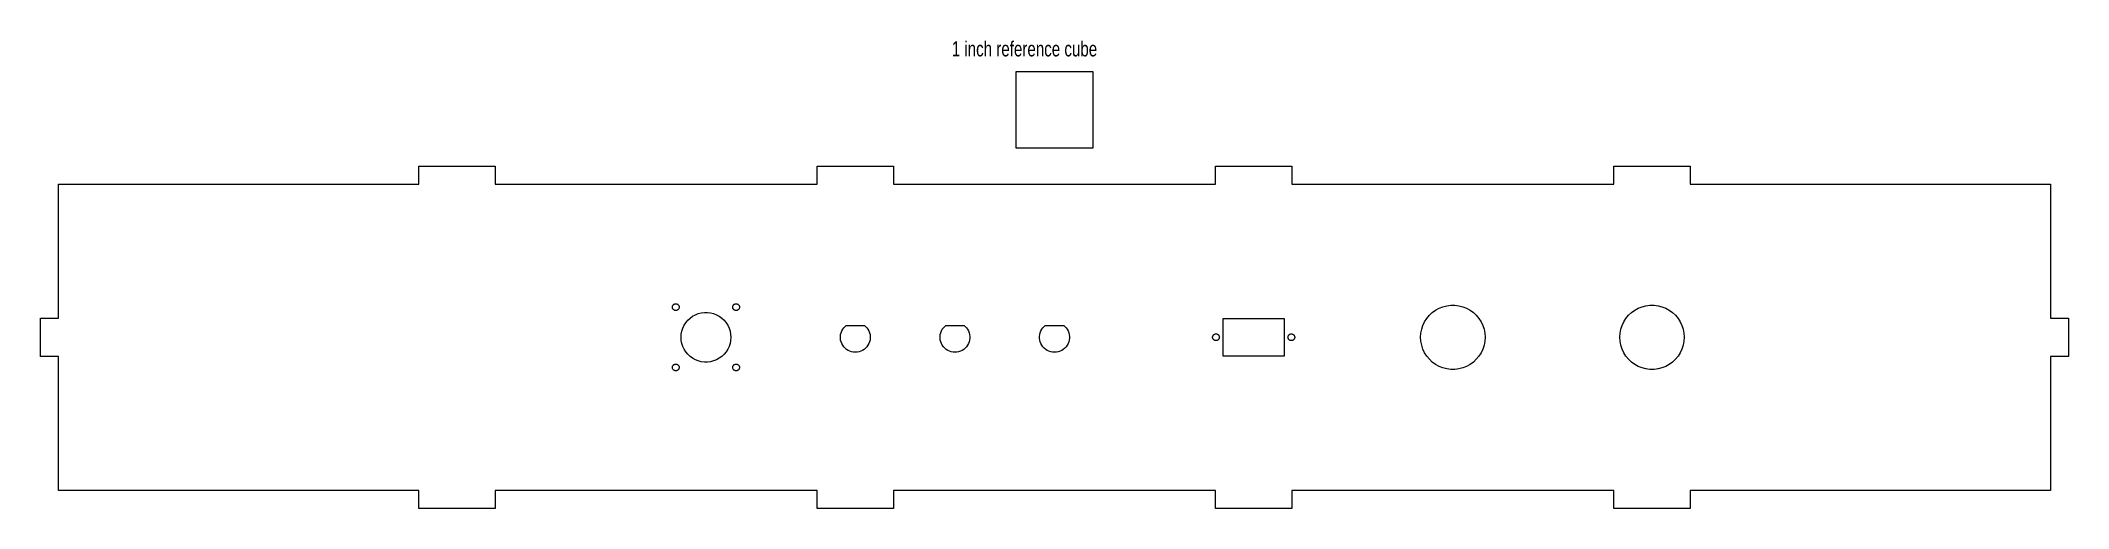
# Model space of a CAD drawing. Header units: millimetres. Extents: x -336 to 336, y -57 to 98.
import ezdxf

# ---------------------------------------------------------------- set-up
doc = ezdxf.new("R2010")
doc.units = ezdxf.units.MM
doc.layers.get('0').update_dxf_attribs({"linetype": 'CONTINUOUS', "lineweight": 0})
doc.styles.get("Standard").update_dxf_attribs({"font": 'txt', "width": 0.75})

msp = doc.modelspace()

# ---------------------------------------------------------------- linework, layer by layer
for p, q in [((-12.7, 62.8), (-12.7, 88.2)), ((-12.7, 88.2), (12.7, 88.2)), ((12.7, 88.2), (12.7, 62.8)), ((12.7, 62.8), (-12.7, 62.8)), ((-210.82, 50.8), (-210.82, 56.8)), ((-210.82, 56.8), (-185.42, 56.8)), ((-185.42, 56.8), (-185.42, 50.8)), ((-78.74, 50.8), (-78.74, 56.8)), ((-78.74, 56.8), (-53.34, 56.8)), ((-53.34, 56.8), (-53.34, 50.8)), ((53.34, 50.8), (53.34, 56.8)), ((53.34, 56.8), (78.74, 56.8)), ((78.74, 56.8), (78.74, 50.8)), ((185.42, 50.8), (185.42, 56.8)), ((185.42, 56.8), (210.82, 56.8)), ((210.82, 56.8), (210.82, 50.8)), ((-330.2, 6.35), (-330.2, 50.8)), ((-330.2, 50.8), (-210.82, 50.8)), ((-185.42, 50.8), (-78.74, 50.8)), ((-53.34, 50.8), (53.34, 50.8)), ((78.74, 50.8), (185.42, 50.8)), ((210.82, 50.8), (330.2, 50.8)), ((330.2, 50.8), (330.2, 6.35)), ((-126.688, 10), (-126.679, 10.14)), ((-126.679, 9.86), (-126.688, 10)), ((-126.679, 10.14), (-126.652, 10.278)), ((-126.652, 9.722), (-126.679, 9.86)), ((-126.652, 10.278), (-126.609, 10.411)), ((-126.609, 9.589), (-126.652, 9.722)), ((-126.609, 10.411), (-126.549, 10.538)), ((-126.549, 9.462), (-126.609, 9.589)), ((-126.549, 10.538), (-126.474, 10.657)), ((-126.474, 9.343), (-126.549, 9.462)), ((-126.474, 10.657), (-126.385, 10.765)), ((-126.385, 9.235), (-126.474, 9.343)), ((-126.385, 10.765), (-126.282, 10.861)), ((-126.282, 9.139), (-126.385, 9.235)), ((-126.282, 10.861), (-126.169, 10.944)), ((-126.169, 9.056), (-126.282, 9.139)), ((-126.169, 10.944), (-126.046, 11.011)), ((-126.046, 8.989), (-126.169, 9.056)), ((-126.046, 11.011), (-125.915, 11.063)), ((-125.915, 8.937), (-126.046, 8.989)), ((-125.915, 11.063), (-125.779, 11.098)), ((-125.779, 8.902), (-125.915, 8.937)), ((-125.779, 11.098), (-125.64, 11.115)), ((-125.64, 8.885), (-125.779, 8.902)), ((-125.64, 11.115), (-125.5, 11.115)), ((-125.5, 8.885), (-125.64, 8.885)), ((-125.5, 11.115), (-125.361, 11.098)), ((-125.361, 8.902), (-125.5, 8.885)), ((-125.361, 11.098), (-125.225, 11.063)), ((-125.225, 8.937), (-125.361, 8.902)), ((-125.225, 11.063), (-125.094, 11.011)), ((-125.094, 8.989), (-125.225, 8.937)), ((-125.094, 11.011), (-124.971, 10.944)), ((-124.971, 9.056), (-125.094, 8.989)), ((-124.971, 10.944), (-124.858, 10.861)), ((-124.858, 9.139), (-124.971, 9.056)), ((-124.858, 10.861), (-124.755, 10.765)), ((-124.755, 9.235), (-124.858, 9.139)), ((-124.755, 10.765), (-124.666, 10.657)), ((-124.666, 9.343), (-124.755, 9.235)), ((-124.666, 10.657), (-124.591, 10.538)), ((-124.591, 9.462), (-124.666, 9.343)), ((-124.591, 10.538), (-124.531, 10.411)), ((-124.531, 9.589), (-124.591, 9.462)), ((-124.531, 10.411), (-124.488, 10.278)), ((-124.488, 9.722), (-124.531, 9.589)), ((-124.488, 10.278), (-124.461, 10.14)), ((-124.461, 9.86), (-124.488, 9.722)), ((-124.461, 10.14), (-124.452, 10)), ((-124.452, 10), (-124.461, 9.86)), ((-120.829, 6.357), (-119.991, 6.966)), ((-119.991, 6.966), (-119.083, 7.465)), ((-119.083, 7.465), (-118.119, 7.846)), ((-118.119, 7.846), (-117.116, 8.104)), ((-117.116, 8.104), (-116.088, 8.234)), ((-116.088, 8.234), (-115.052, 8.234)), ((-115.052, 8.234), (-114.024, 8.104)), ((-114.024, 8.104), (-113.021, 7.846)), ((-113.021, 7.846), (-112.057, 7.465)), ((-112.057, 7.465), (-111.149, 6.966)), ((-111.149, 6.966), (-110.311, 6.357)), ((-106.688, 10), (-106.679, 10.14)), ((-106.679, 9.86), (-106.688, 10)), ((-106.679, 10.14), (-106.652, 10.278)), ((-106.652, 9.722), (-106.679, 9.86)), ((-106.652, 10.278), (-106.609, 10.411)), ((-106.609, 9.589), (-106.652, 9.722)), ((-106.609, 10.411), (-106.549, 10.538)), ((-106.549, 9.462), (-106.609, 9.589)), ((-106.549, 10.538), (-106.474, 10.657)), ((-106.474, 9.343), (-106.549, 9.462)), ((-106.474, 10.657), (-106.385, 10.765)), ((-106.385, 9.235), (-106.474, 9.343)), ((-106.385, 10.765), (-106.282, 10.861)), ((-106.282, 9.139), (-106.385, 9.235)), ((-106.282, 10.861), (-106.169, 10.944)), ((-106.169, 9.056), (-106.282, 9.139)), ((-106.169, 10.944), (-106.046, 11.011)), ((-106.046, 8.989), (-106.169, 9.056)), ((-106.046, 11.011), (-105.915, 11.063)), ((-105.915, 8.937), (-106.046, 8.989)), ((-105.915, 11.063), (-105.779, 11.098)), ((-105.779, 8.902), (-105.915, 8.937)), ((-105.779, 11.098), (-105.64, 11.115)), ((-105.64, 8.885), (-105.779, 8.902)), ((-105.64, 11.115), (-105.5, 11.115)), ((-105.5, 8.885), (-105.64, 8.885)), ((-105.5, 11.115), (-105.361, 11.098)), ((-105.361, 8.902), (-105.5, 8.885)), ((-105.361, 11.098), (-105.225, 11.063)), ((-105.225, 8.937), (-105.361, 8.902)), ((-105.225, 11.063), (-105.094, 11.011)), ((-105.094, 8.989), (-105.225, 8.937)), ((-105.094, 11.011), (-104.971, 10.944)), ((-104.971, 9.056), (-105.094, 8.989)), ((-104.971, 10.944), (-104.858, 10.861)), ((-104.858, 9.139), (-104.971, 9.056)), ((-104.858, 10.861), (-104.755, 10.765)), ((-104.755, 9.235), (-104.858, 9.139)), ((-104.755, 10.765), (-104.666, 10.657)), ((-104.666, 9.343), (-104.755, 9.235)), ((-104.666, 10.657), (-104.591, 10.538)), ((-104.591, 9.462), (-104.666, 9.343)), ((-104.591, 10.538), (-104.531, 10.411)), ((-104.531, 9.589), (-104.591, 9.462)), ((-104.531, 10.411), (-104.488, 10.278)), ((-104.488, 9.722), (-104.531, 9.589)), ((-104.488, 10.278), (-104.461, 10.14)), ((-104.461, 9.86), (-104.488, 9.722)), ((-104.461, 10.14), (-104.452, 10)), ((-104.452, 10), (-104.461, 9.86)), ((123.449, 6.27), (124.303, 7.303)), ((124.303, 7.303), (125.28, 8.22)), ((125.28, 8.22), (126.364, 9.007)), ((126.364, 9.007), (127.538, 9.653)), ((127.538, 9.653), (128.783, 10.146)), ((128.783, 10.146), (130.081, 10.479)), ((130.081, 10.479), (131.41, 10.647)), ((131.41, 10.647), (132.75, 10.647)), ((132.75, 10.647), (134.079, 10.479)), ((134.079, 10.479), (135.377, 10.146)), ((135.377, 10.146), (136.622, 9.653)), ((136.622, 9.653), (137.796, 9.007)), ((137.796, 9.007), (138.88, 8.22)), ((138.88, 8.22), (139.857, 7.303)), ((139.857, 7.303), (140.711, 6.27)), ((189.489, 6.27), (190.343, 7.303)), ((190.343, 7.303), (191.32, 8.22)), ((191.32, 8.22), (192.404, 9.007)), ((192.404, 9.007), (193.578, 9.653)), ((193.578, 9.653), (194.823, 10.146)), ((194.823, 10.146), (196.121, 10.479)), ((196.121, 10.479), (197.45, 10.647)), ((197.45, 10.647), (198.79, 10.647)), ((198.79, 10.647), (200.119, 10.479)), ((200.119, 10.479), (201.417, 10.146)), ((201.417, 10.146), (202.662, 9.653)), ((202.662, 9.653), (203.836, 9.007)), ((203.836, 9.007), (204.92, 8.22)), ((204.92, 8.22), (205.897, 7.303)), ((205.897, 7.303), (206.751, 6.27)), ((-336.2, -6.35), (-336.2, 6.35)), ((-336.2, 6.35), (-330.2, 6.35)), ((-123.82, 0), (-123.755, 1.034)), ((-123.755, -1.034), (-123.82, 0)), ((-123.755, 1.034), (-123.561, 2.052)), ((-123.561, 2.052), (-123.241, 3.037)), ((-123.241, 3.037), (-122.8, 3.974)), ((-122.8, 3.974), (-122.244, 4.849)), ((-122.244, 4.849), (-121.584, 5.648)), ((-121.584, 5.648), (-120.829, 6.357)), ((-110.311, 6.357), (-109.556, 5.648)), ((-109.556, 5.648), (-108.896, 4.849)), ((-108.896, 4.849), (-108.34, 3.974)), ((-108.34, 3.974), (-107.899, 3.037)), ((-107.899, 3.037), (-107.579, 2.052)), ((-107.579, 2.052), (-107.385, 1.034)), ((-107.385, 1.034), (-107.32, 0)), ((-107.32, 0), (-107.385, -1.034)), ((-70.985, 0.311), (-70.907, 0.928)), ((-70.985, -0.311), (-70.985, 0.311)), ((-70.907, 0.928), (-70.752, 1.531)), ((-70.752, 1.531), (-70.523, 2.11)), ((-70.523, 2.11), (-70.224, 2.655)), ((-70.224, 2.655), (-69.858, 3.158)), ((-69.858, 3.158), (-69.432, 3.612)), ((-69.432, 3.612), (-69.096, 3.89)), ((-69.096, 3.89), (-62.984, 3.89)), ((-62.984, 3.89), (-62.648, 3.612)), ((-62.648, 3.612), (-62.222, 3.158)), ((-62.222, 3.158), (-61.856, 2.655)), ((-61.856, 2.655), (-61.557, 2.11)), ((-61.557, 2.11), (-61.328, 1.531)), ((-61.328, 1.531), (-61.173, 0.928)), ((-61.173, 0.928), (-61.095, 0.311)), ((-61.095, 0.311), (-61.095, -0.311)), ((-37.965, 0.311), (-37.887, 0.928)), ((-37.965, -0.311), (-37.965, 0.311)), ((-37.887, 0.928), (-37.732, 1.531)), ((-37.732, 1.531), (-37.503, 2.11)), ((-37.503, 2.11), (-37.204, 2.655)), ((-37.204, 2.655), (-36.838, 3.158)), ((-36.838, 3.158), (-36.412, 3.612)), ((-36.412, 3.612), (-36.076, 3.89)), ((-36.076, 3.89), (-29.964, 3.89)), ((-29.964, 3.89), (-29.628, 3.612)), ((-29.628, 3.612), (-29.202, 3.158)), ((-29.202, 3.158), (-28.836, 2.655)), ((-28.836, 2.655), (-28.537, 2.11)), ((-28.537, 2.11), (-28.308, 1.531)), ((-28.308, 1.531), (-28.153, 0.928)), ((-28.153, 0.928), (-28.075, 0.311)), ((-28.075, 0.311), (-28.075, -0.311)), ((-4.945, 0.311), (-4.867, 0.928)), ((-4.945, -0.311), (-4.945, 0.311)), ((-4.867, 0.928), (-4.712, 1.531)), ((-4.712, 1.531), (-4.483, 2.11)), ((-4.483, 2.11), (-4.184, 2.655)), ((-4.184, 2.655), (-3.818, 3.158)), ((-3.818, 3.158), (-3.392, 3.612)), ((-3.392, 3.612), (-3.056, 3.89)), ((-3.056, 3.89), (3.056, 3.89)), ((3.056, 3.89), (3.392, 3.612)), ((3.392, 3.612), (3.818, 3.158)), ((3.818, 3.158), (4.184, 2.655)), ((4.184, 2.655), (4.483, 2.11)), ((4.483, 2.11), (4.712, 1.531)), ((4.712, 1.531), (4.867, 0.928)), ((4.867, 0.928), (4.945, 0.311)), ((4.945, 0.311), (4.945, -0.311)), ((52.426, 0), (52.434, 0.14)), ((52.434, -0.14), (52.426, 0)), ((52.434, 0.14), (52.461, 0.278)), ((52.461, 0.278), (52.504, 0.411)), ((52.504, 0.411), (52.564, 0.538)), ((52.564, 0.538), (52.639, 0.657)), ((52.639, 0.657), (52.729, 0.765)), ((52.729, 0.765), (52.831, 0.861)), ((52.831, 0.861), (52.944, 0.944)), ((52.944, 0.944), (53.067, 1.011)), ((53.067, 1.011), (53.198, 1.063)), ((53.198, 1.063), (53.334, 1.098)), ((53.334, 1.098), (53.473, 1.115)), ((53.473, 1.115), (53.613, 1.115)), ((53.613, 1.115), (53.753, 1.098)), ((53.753, 1.098), (53.889, 1.063)), ((53.889, 1.063), (54.019, 1.011)), ((54.019, 1.011), (54.142, 0.944)), ((54.142, 0.944), (54.256, 0.861)), ((54.256, 0.861), (54.358, 0.765)), ((54.358, 0.765), (54.447, 0.657)), ((54.447, 0.657), (54.523, 0.538)), ((54.523, 0.538), (54.582, 0.411)), ((54.582, 0.411), (54.626, 0.278)), ((54.626, 0.278), (54.652, 0.14)), ((54.652, 0.14), (54.661, 0)), ((54.661, 0), (54.652, -0.14)), ((55.88, -6.223), (55.88, 6.223)), ((55.88, 6.223), (76.2, 6.223)), ((76.2, 6.223), (76.2, -6.223)), ((77.419, 0), (77.428, 0.14)), ((77.428, -0.14), (77.419, 0)), ((77.428, 0.14), (77.454, 0.278)), ((77.454, 0.278), (77.498, 0.411)), ((77.498, 0.411), (77.557, 0.538)), ((77.557, 0.538), (77.633, 0.657)), ((77.633, 0.657), (77.722, 0.765)), ((77.722, 0.765), (77.824, 0.861)), ((77.824, 0.861), (77.938, 0.944)), ((77.938, 0.944), (78.061, 1.011)), ((78.061, 1.011), (78.191, 1.063)), ((78.191, 1.063), (78.327, 1.098)), ((78.327, 1.098), (78.467, 1.115)), ((78.467, 1.115), (78.607, 1.115)), ((78.607, 1.115), (78.746, 1.098)), ((78.746, 1.098), (78.882, 1.063)), ((78.882, 1.063), (79.013, 1.011)), ((79.013, 1.011), (79.136, 0.944)), ((79.136, 0.944), (79.249, 0.861)), ((79.249, 0.861), (79.351, 0.765)), ((79.351, 0.765), (79.441, 0.657)), ((79.441, 0.657), (79.516, 0.538)), ((79.516, 0.538), (79.576, 0.411)), ((79.576, 0.411), (79.619, 0.278)), ((79.619, 0.278), (79.646, 0.14)), ((79.646, 0.14), (79.654, 0)), ((79.654, 0), (79.646, -0.14)), ((121.412, 0), (121.496, 1.337)), ((121.496, -1.337), (121.412, 0)), ((121.496, 1.337), (121.747, 2.653)), ((121.747, 2.653), (122.161, 3.927)), ((122.161, 3.927), (122.732, 5.139)), ((122.732, 5.139), (123.449, 6.27)), ((140.711, 6.27), (141.428, 5.139)), ((141.428, 5.139), (141.999, 3.927)), ((141.999, 3.927), (142.413, 2.653)), ((142.413, 2.653), (142.664, 1.337)), ((142.664, 1.337), (142.748, 0)), ((142.748, 0), (142.664, -1.337)), ((187.452, 0), (187.536, 1.337)), ((187.536, -1.337), (187.452, 0)), ((187.536, 1.337), (187.787, 2.653)), ((187.787, 2.653), (188.201, 3.927)), ((188.201, 3.927), (188.772, 5.139)), ((188.772, 5.139), (189.489, 6.27)), ((206.751, 6.27), (207.468, 5.139)), ((207.468, 5.139), (208.039, 3.927)), ((208.039, 3.927), (208.453, 2.653)), ((208.453, 2.653), (208.704, 1.337)), ((208.704, 1.337), (208.788, 0)), ((208.788, 0), (208.704, -1.337)), ((330.2, 6.35), (336.2, 6.35)), ((336.2, 6.35), (336.2, -6.35)), ((-330.2, -6.35), (-336.2, -6.35)), ((-330.2, -50.8), (-330.2, -6.35)), ((-123.561, -2.052), (-123.755, -1.034)), ((-123.241, -3.037), (-123.561, -2.052)), ((-122.8, -3.974), (-123.241, -3.037)), ((-122.244, -4.849), (-122.8, -3.974)), ((-121.584, -5.648), (-122.244, -4.849)), ((-120.829, -6.357), (-121.584, -5.648)), ((-119.991, -6.966), (-120.829, -6.357)), ((-110.311, -6.357), (-111.149, -6.966)), ((-109.556, -5.648), (-110.311, -6.357)), ((-108.896, -4.849), (-109.556, -5.648)), ((-108.34, -3.974), (-108.896, -4.849)), ((-107.899, -3.037), (-108.34, -3.974)), ((-107.579, -2.052), (-107.899, -3.037)), ((-107.385, -1.034), (-107.579, -2.052)), ((-70.907, -0.928), (-70.985, -0.311)), ((-70.752, -1.531), (-70.907, -0.928)), ((-70.523, -2.11), (-70.752, -1.531)), ((-70.224, -2.655), (-70.523, -2.11)), ((-69.858, -3.158), (-70.224, -2.655)), ((-69.432, -3.612), (-69.858, -3.158)), ((-68.952, -4.009), (-69.432, -3.612)), ((-68.427, -4.342), (-68.952, -4.009)), ((-67.864, -4.607), (-68.427, -4.342)), ((-67.272, -4.799), (-67.864, -4.607)), ((-66.661, -4.916), (-67.272, -4.799)), ((-66.04, -4.955), (-66.661, -4.916)), ((-65.419, -4.916), (-66.04, -4.955)), ((-64.808, -4.799), (-65.419, -4.916)), ((-64.216, -4.607), (-64.808, -4.799)), ((-63.653, -4.342), (-64.216, -4.607)), ((-63.128, -4.009), (-63.653, -4.342)), ((-62.648, -3.612), (-63.128, -4.009)), ((-62.222, -3.158), (-62.648, -3.612)), ((-61.856, -2.655), (-62.222, -3.158)), ((-61.557, -2.11), (-61.856, -2.655)), ((-61.328, -1.531), (-61.557, -2.11)), ((-61.173, -0.928), (-61.328, -1.531)), ((-61.095, -0.311), (-61.173, -0.928)), ((-37.887, -0.928), (-37.965, -0.311)), ((-37.732, -1.531), (-37.887, -0.928)), ((-37.503, -2.11), (-37.732, -1.531)), ((-37.204, -2.655), (-37.503, -2.11)), ((-36.838, -3.158), (-37.204, -2.655)), ((-36.412, -3.612), (-36.838, -3.158)), ((-35.932, -4.009), (-36.412, -3.612)), ((-35.407, -4.342), (-35.932, -4.009)), ((-34.844, -4.607), (-35.407, -4.342)), ((-34.252, -4.799), (-34.844, -4.607)), ((-33.641, -4.916), (-34.252, -4.799)), ((-33.02, -4.955), (-33.641, -4.916)), ((-32.399, -4.916), (-33.02, -4.955)), ((-31.788, -4.799), (-32.399, -4.916)), ((-31.196, -4.607), (-31.788, -4.799)), ((-30.633, -4.342), (-31.196, -4.607)), ((-30.108, -4.009), (-30.633, -4.342)), ((-29.628, -3.612), (-30.108, -4.009)), ((-29.202, -3.158), (-29.628, -3.612)), ((-28.836, -2.655), (-29.202, -3.158)), ((-28.537, -2.11), (-28.836, -2.655)), ((-28.308, -1.531), (-28.537, -2.11)), ((-28.153, -0.928), (-28.308, -1.531)), ((-28.075, -0.311), (-28.153, -0.928)), ((-4.867, -0.928), (-4.945, -0.311)), ((-4.712, -1.531), (-4.867, -0.928)), ((-4.483, -2.11), (-4.712, -1.531)), ((-4.184, -2.655), (-4.483, -2.11)), ((-3.818, -3.158), (-4.184, -2.655)), ((-3.392, -3.612), (-3.818, -3.158)), ((-2.912, -4.009), (-3.392, -3.612)), ((-2.387, -4.342), (-2.912, -4.009)), ((-1.824, -4.607), (-2.387, -4.342)), ((-1.232, -4.799), (-1.824, -4.607)), ((-0.621, -4.916), (-1.232, -4.799)), ((0, -4.955), (-0.621, -4.916)), ((0.621, -4.916), (0, -4.955)), ((1.232, -4.799), (0.621, -4.916)), ((1.824, -4.607), (1.232, -4.799)), ((2.387, -4.342), (1.824, -4.607)), ((2.912, -4.009), (2.387, -4.342)), ((3.392, -3.612), (2.912, -4.009)), ((3.818, -3.158), (3.392, -3.612)), ((4.184, -2.655), (3.818, -3.158)), ((4.483, -2.11), (4.184, -2.655)), ((4.712, -1.531), (4.483, -2.11)), ((4.867, -0.928), (4.712, -1.531)), ((4.945, -0.311), (4.867, -0.928)), ((52.461, -0.278), (52.434, -0.14)), ((52.504, -0.411), (52.461, -0.278)), ((52.564, -0.538), (52.504, -0.411)), ((52.639, -0.657), (52.564, -0.538)), ((52.729, -0.765), (52.639, -0.657)), ((52.831, -0.861), (52.729, -0.765)), ((52.944, -0.944), (52.831, -0.861)), ((53.067, -1.011), (52.944, -0.944)), ((53.198, -1.063), (53.067, -1.011)), ((53.334, -1.098), (53.198, -1.063)), ((53.473, -1.115), (53.334, -1.098)), ((53.613, -1.115), (53.473, -1.115)), ((53.753, -1.098), (53.613, -1.115)), ((53.889, -1.063), (53.753, -1.098)), ((54.019, -1.011), (53.889, -1.063)), ((54.142, -0.944), (54.019, -1.011)), ((54.256, -0.861), (54.142, -0.944)), ((54.358, -0.765), (54.256, -0.861)), ((54.447, -0.657), (54.358, -0.765)), ((54.523, -0.538), (54.447, -0.657)), ((54.582, -0.411), (54.523, -0.538)), ((54.626, -0.278), (54.582, -0.411)), ((54.652, -0.14), (54.626, -0.278)), ((76.2, -6.223), (55.88, -6.223)), ((77.454, -0.278), (77.428, -0.14)), ((77.498, -0.411), (77.454, -0.278)), ((77.557, -0.538), (77.498, -0.411)), ((77.633, -0.657), (77.557, -0.538)), ((77.722, -0.765), (77.633, -0.657)), ((77.824, -0.861), (77.722, -0.765)), ((77.938, -0.944), (77.824, -0.861)), ((78.061, -1.011), (77.938, -0.944)), ((78.191, -1.063), (78.061, -1.011)), ((78.327, -1.098), (78.191, -1.063)), ((78.467, -1.115), (78.327, -1.098)), ((78.607, -1.115), (78.467, -1.115)), ((78.746, -1.098), (78.607, -1.115)), ((78.882, -1.063), (78.746, -1.098)), ((79.013, -1.011), (78.882, -1.063)), ((79.136, -0.944), (79.013, -1.011)), ((79.249, -0.861), (79.136, -0.944)), ((79.351, -0.765), (79.249, -0.861)), ((79.441, -0.657), (79.351, -0.765)), ((79.516, -0.538), (79.441, -0.657)), ((79.576, -0.411), (79.516, -0.538)), ((79.619, -0.278), (79.576, -0.411)), ((79.646, -0.14), (79.619, -0.278)), ((121.747, -2.653), (121.496, -1.337)), ((122.161, -3.927), (121.747, -2.653)), ((122.732, -5.139), (122.161, -3.927)), ((123.449, -6.27), (122.732, -5.139)), ((124.303, -7.303), (123.449, -6.27)), ((140.711, -6.27), (139.857, -7.303)), ((141.428, -5.139), (140.711, -6.27)), ((141.999, -3.927), (141.428, -5.139)), ((142.413, -2.653), (141.999, -3.927)), ((142.664, -1.337), (142.413, -2.653)), ((187.787, -2.653), (187.536, -1.337)), ((188.201, -3.927), (187.787, -2.653)), ((188.772, -5.139), (188.201, -3.927)), ((189.489, -6.27), (188.772, -5.139)), ((190.343, -7.303), (189.489, -6.27)), ((206.751, -6.27), (205.897, -7.303)), ((207.468, -5.139), (206.751, -6.27)), ((208.039, -3.927), (207.468, -5.139)), ((208.453, -2.653), (208.039, -3.927)), ((208.704, -1.337), (208.453, -2.653)), ((336.2, -6.35), (330.2, -6.35)), ((330.2, -6.35), (330.2, -50.8)), ((-126.688, -10), (-126.679, -9.86)), ((-126.679, -10.14), (-126.688, -10)), ((-126.679, -9.86), (-126.652, -9.722)), ((-126.652, -10.278), (-126.679, -10.14)), ((-126.652, -9.722), (-126.609, -9.589)), ((-126.609, -10.411), (-126.652, -10.278)), ((-126.609, -9.589), (-126.549, -9.462)), ((-126.549, -10.538), (-126.609, -10.411)), ((-126.549, -9.462), (-126.474, -9.343)), ((-126.474, -10.657), (-126.549, -10.538)), ((-126.474, -9.343), (-126.385, -9.235)), ((-126.385, -10.765), (-126.474, -10.657)), ((-126.385, -9.235), (-126.282, -9.139)), ((-126.282, -10.861), (-126.385, -10.765)), ((-126.282, -9.139), (-126.169, -9.056)), ((-126.169, -10.944), (-126.282, -10.861)), ((-126.169, -9.056), (-126.046, -8.989)), ((-126.046, -11.011), (-126.169, -10.944)), ((-126.046, -8.989), (-125.915, -8.937)), ((-125.915, -11.063), (-126.046, -11.011)), ((-125.915, -8.937), (-125.779, -8.902)), ((-125.779, -11.098), (-125.915, -11.063)), ((-125.779, -8.902), (-125.64, -8.885)), ((-125.64, -11.115), (-125.779, -11.098)), ((-125.64, -8.885), (-125.5, -8.885)), ((-125.5, -11.115), (-125.64, -11.115)), ((-125.5, -8.885), (-125.361, -8.902)), ((-125.361, -11.098), (-125.5, -11.115)), ((-125.361, -8.902), (-125.225, -8.937)), ((-125.225, -11.063), (-125.361, -11.098)), ((-125.225, -8.937), (-125.094, -8.989)), ((-125.094, -11.011), (-125.225, -11.063)), ((-125.094, -8.989), (-124.971, -9.056)), ((-124.971, -10.944), (-125.094, -11.011)), ((-124.971, -9.056), (-124.858, -9.139)), ((-124.858, -10.861), (-124.971, -10.944)), ((-124.858, -9.139), (-124.755, -9.235)), ((-124.755, -10.765), (-124.858, -10.861)), ((-124.755, -9.235), (-124.666, -9.343)), ((-124.666, -10.657), (-124.755, -10.765)), ((-124.666, -9.343), (-124.591, -9.462)), ((-124.591, -10.538), (-124.666, -10.657)), ((-124.591, -9.462), (-124.531, -9.589)), ((-124.531, -10.411), (-124.591, -10.538)), ((-124.531, -9.589), (-124.488, -9.722)), ((-124.488, -10.278), (-124.531, -10.411)), ((-124.488, -9.722), (-124.461, -9.86)), ((-124.461, -10.14), (-124.488, -10.278)), ((-124.461, -9.86), (-124.452, -10)), ((-124.452, -10), (-124.461, -10.14)), ((-119.083, -7.465), (-119.991, -6.966)), ((-118.119, -7.846), (-119.083, -7.465)), ((-117.116, -8.104), (-118.119, -7.846)), ((-116.088, -8.234), (-117.116, -8.104)), ((-115.052, -8.234), (-116.088, -8.234)), ((-114.024, -8.104), (-115.052, -8.234)), ((-113.021, -7.846), (-114.024, -8.104)), ((-112.057, -7.465), (-113.021, -7.846)), ((-111.149, -6.966), (-112.057, -7.465)), ((-106.688, -10), (-106.679, -9.86)), ((-106.679, -10.14), (-106.688, -10)), ((-106.679, -9.86), (-106.652, -9.722)), ((-106.652, -10.278), (-106.679, -10.14)), ((-106.652, -9.722), (-106.609, -9.589)), ((-106.609, -10.411), (-106.652, -10.278)), ((-106.609, -9.589), (-106.549, -9.462)), ((-106.549, -10.538), (-106.609, -10.411)), ((-106.549, -9.462), (-106.474, -9.343)), ((-106.474, -10.657), (-106.549, -10.538)), ((-106.474, -9.343), (-106.385, -9.235)), ((-106.385, -10.765), (-106.474, -10.657)), ((-106.385, -9.235), (-106.282, -9.139)), ((-106.282, -10.861), (-106.385, -10.765)), ((-106.282, -9.139), (-106.169, -9.056)), ((-106.169, -10.944), (-106.282, -10.861)), ((-106.169, -9.056), (-106.046, -8.989)), ((-106.046, -11.011), (-106.169, -10.944)), ((-106.046, -8.989), (-105.915, -8.937)), ((-105.915, -11.063), (-106.046, -11.011)), ((-105.915, -8.937), (-105.779, -8.902)), ((-105.779, -11.098), (-105.915, -11.063)), ((-105.779, -8.902), (-105.64, -8.885)), ((-105.64, -11.115), (-105.779, -11.098)), ((-105.64, -8.885), (-105.5, -8.885)), ((-105.5, -11.115), (-105.64, -11.115)), ((-105.5, -8.885), (-105.361, -8.902)), ((-105.361, -11.098), (-105.5, -11.115)), ((-105.361, -8.902), (-105.225, -8.937)), ((-105.225, -11.063), (-105.361, -11.098)), ((-105.225, -8.937), (-105.094, -8.989)), ((-105.094, -11.011), (-105.225, -11.063)), ((-105.094, -8.989), (-104.971, -9.056)), ((-104.971, -10.944), (-105.094, -11.011)), ((-104.971, -9.056), (-104.858, -9.139)), ((-104.858, -10.861), (-104.971, -10.944)), ((-104.858, -9.139), (-104.755, -9.235)), ((-104.755, -10.765), (-104.858, -10.861)), ((-104.755, -9.235), (-104.666, -9.343)), ((-104.666, -10.657), (-104.755, -10.765)), ((-104.666, -9.343), (-104.591, -9.462)), ((-104.591, -10.538), (-104.666, -10.657)), ((-104.591, -9.462), (-104.531, -9.589)), ((-104.531, -10.411), (-104.591, -10.538)), ((-104.531, -9.589), (-104.488, -9.722)), ((-104.488, -10.278), (-104.531, -10.411)), ((-104.488, -9.722), (-104.461, -9.86)), ((-104.461, -10.14), (-104.488, -10.278)), ((-104.461, -9.86), (-104.452, -10)), ((-104.452, -10), (-104.461, -10.14)), ((125.28, -8.22), (124.303, -7.303)), ((126.364, -9.007), (125.28, -8.22)), ((127.538, -9.653), (126.364, -9.007)), ((128.783, -10.146), (127.538, -9.653)), ((130.081, -10.479), (128.783, -10.146)), ((131.41, -10.647), (130.081, -10.479)), ((132.75, -10.647), (131.41, -10.647)), ((134.079, -10.479), (132.75, -10.647)), ((135.377, -10.146), (134.079, -10.479)), ((136.622, -9.653), (135.377, -10.146)), ((137.796, -9.007), (136.622, -9.653)), ((138.88, -8.22), (137.796, -9.007)), ((139.857, -7.303), (138.88, -8.22)), ((191.32, -8.22), (190.343, -7.303)), ((192.404, -9.007), (191.32, -8.22)), ((193.578, -9.653), (192.404, -9.007)), ((194.823, -10.146), (193.578, -9.653)), ((196.121, -10.479), (194.823, -10.146)), ((197.45, -10.647), (196.121, -10.479)), ((198.79, -10.647), (197.45, -10.647)), ((200.119, -10.479), (198.79, -10.647)), ((201.417, -10.146), (200.119, -10.479)), ((202.662, -9.653), (201.417, -10.146)), ((203.836, -9.007), (202.662, -9.653)), ((204.92, -8.22), (203.836, -9.007)), ((205.897, -7.303), (204.92, -8.22)), ((-210.82, -50.8), (-330.2, -50.8)), ((-210.82, -56.8), (-210.82, -50.8)), ((-78.74, -50.8), (-185.42, -50.8)), ((-185.42, -50.8), (-185.42, -56.8)), ((-78.74, -56.8), (-78.74, -50.8)), ((53.34, -50.8), (-53.34, -50.8)), ((-53.34, -50.8), (-53.34, -56.8)), ((53.34, -56.8), (53.34, -50.8)), ((185.42, -50.8), (78.74, -50.8)), ((78.74, -50.8), (78.74, -56.8)), ((185.42, -56.8), (185.42, -50.8)), ((330.2, -50.8), (210.82, -50.8)), ((210.82, -50.8), (210.82, -56.8)), ((-185.42, -56.8), (-210.82, -56.8)), ((-53.34, -56.8), (-78.74, -56.8)), ((78.74, -56.8), (53.34, -56.8)), ((210.82, -56.8), (185.42, -56.8))]:
    msp.add_line(p, q)

# ---------------------------------------------------------------- texts
at = {"insert": (-34.072, 98.197), "char_height": 5, "width": 100, "attachment_point": 1}
msp.add_mtext('1\\~inch\\~reference\\~cube', dxfattribs=at)

doc.saveas('drawing.dxf')
